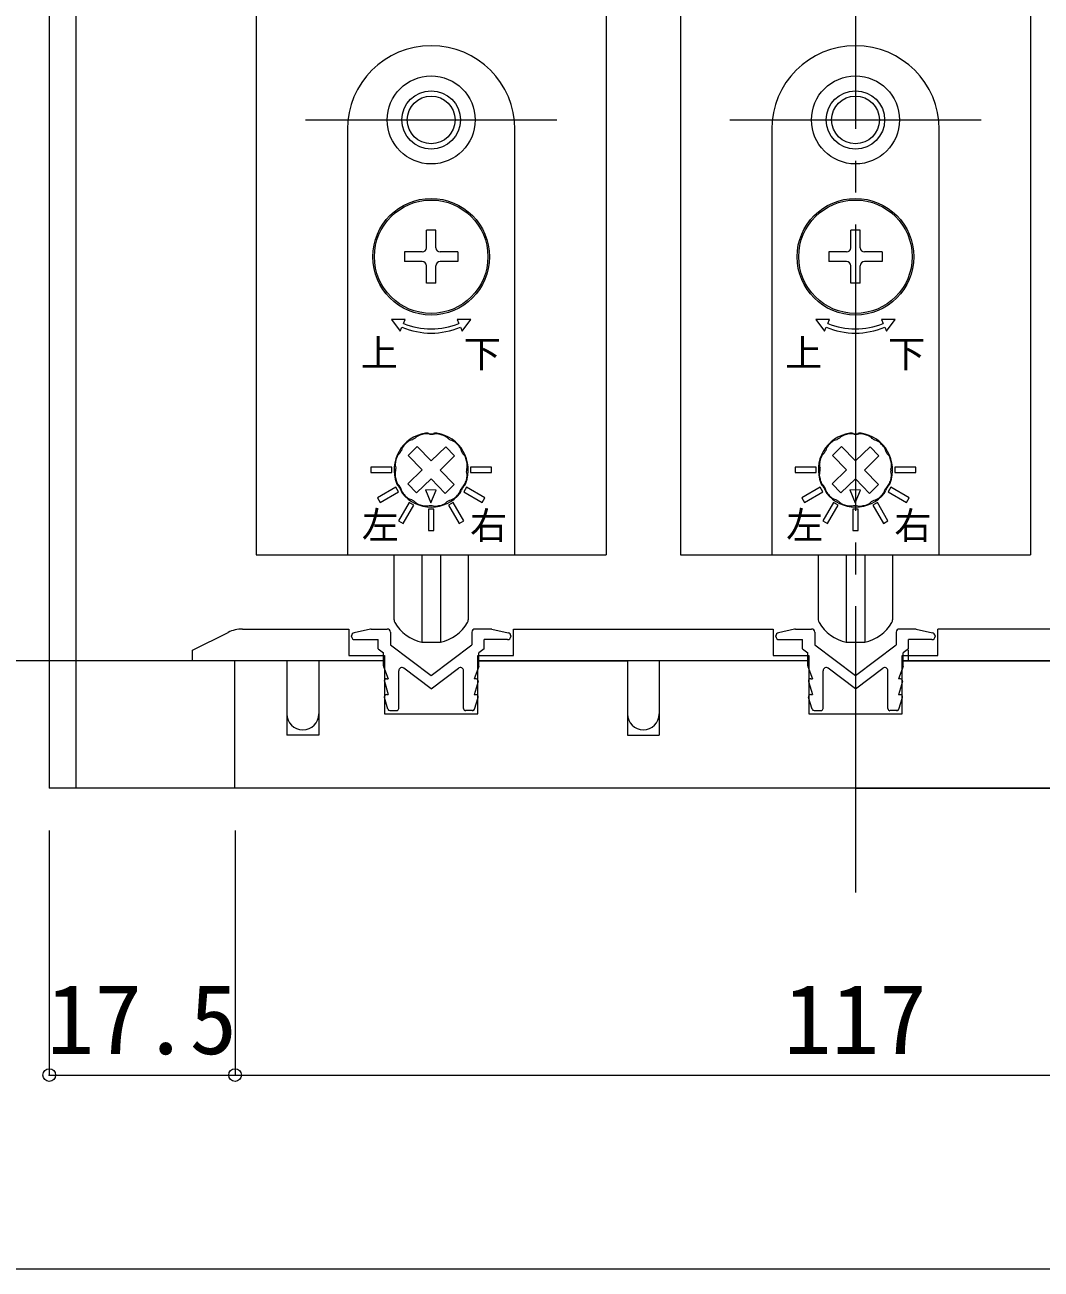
# Model space of a CAD drawing. Units: millimetres on the paper, enlarged 10 times, with parts at other scales. Extents: x -2000 to 2000, y -1385 to 1385.
# Drawn here: x -1069.7 to -750.3, y -67.5 to 323.6 of the extents above; entities that cross this region are included whole.
import ezdxf
from ezdxf.enums import TextEntityAlignment as Align

# ---------------------------------------------------------------- set-up
doc = ezdxf.new("R2010")
doc.units = ezdxf.units.MM
doc.header["$LTSCALE"] = 10
doc.header["$PDMODE"] = 32
doc.header["$PDSIZE"] = 4
doc.linetypes.add('CHAIN2', pattern=[12, 9, -1, 1, -1])
doc.linetypes.add('USER1', pattern=[19.05, 12.7, -6.35])
for name, color, linetype, lineweight in [('1-0_H-SYM', 7, 'Continuous', 20), ('1-1_0', 7, 'Continuous', 20), ('2-0_18', 7, 'Continuous', 18)]:
    doc.layers.add(name, color=color, linetype=linetype, lineweight=lineweight)
doc.styles.add('ＭＳ ゴシック', font='')
doc.styles.get('ＭＳ ゴシック').set_extended_font_data('MS Gothic')

msp = doc.modelspace()

# ---------------------------------------------------------------- linework, layer by layer
at = {"layer": '1-0_H-SYM'}
msp.add_line((380, -67.5), (-1950, -67.5), dxfattribs=at)
at = {"layer": '1-1_0'}
msp.add_lwpolyline([(380, -67.5), (-1950, -67.5), (-1950, 1335)], dxfattribs=at)
at = {"layer": '2-0_18', "color": 4, "linetype": 'CHAIN2', "lineweight": 9}
msp.add_line((-808.67, 1100.84), (-808.67, 50.35), dxfattribs=at)
at = {"layer": '2-0_18', "lineweight": 20}
for p, q in [((-1062, 575.35), (-1062, 83.68)), ((-1053.67, 575.35), (-1053.67, 83.68)), ((-997, 575.35), (-997, 157.02)), ((-887, 575.35), (-887, 157.02)), ((-863.67, 575.35), (-863.67, 157.02)), ((-753.67, 575.35), (-753.67, 157.02)), ((-997, 157.02), (-887, 157.02)), ((-863.67, 157.02), (-753.67, 157.02)), ((-1001.31, 133.68), (-967.83, 133.68)), ((-961.11, 133.66), (-966.22, 132.53)), ((-960.89, 133.68), (-955.78, 133.68)), ((-923.11, 133.68), (-928.22, 133.68)), ((-922.89, 133.66), (-917.78, 132.53)), ((-916.16, 133.68), (-842.56, 133.68)), ((-827.78, 133.66), (-832.88, 132.53)), ((-827.56, 133.68), (-822.45, 133.68)), ((-789.78, 133.68), (-794.89, 133.68)), ((-789.56, 133.66), (-784.45, 132.53)), ((-782.83, 125.35), (-782.83, 133.68)), ((-701.17, 133.68), (-782.83, 133.68)), ((-967, 131.35), (-967, 131.55)), ((-966, 130.35), (-962.56, 130.35)), ((-962.56, 130.35), (-958.67, 130.35)), ((-954.78, 132.68), (-954.78, 128.68)), ((-929.22, 132.68), (-929.22, 128.68)), ((-921.45, 130.35), (-925.33, 130.35)), ((-925.33, 127.43), (-925.33, 130.35)), ((-918, 130.35), (-921.45, 130.35)), ((-917, 131.55), (-917, 131.35)), ((-833.67, 131.35), (-833.67, 131.55)), ((-832.67, 130.35), (-829.22, 130.35)), ((-829.22, 130.35), (-825.33, 130.35)), ((-821.45, 132.68), (-821.45, 128.68)), ((-795.89, 132.68), (-795.89, 128.68)), ((-788.11, 130.35), (-792, 130.35)), ((-792, 127.43), (-792, 130.35)), ((-784.67, 130.35), (-788.11, 130.35)), ((-783.67, 131.55), (-783.67, 131.35)), ((-958.67, 127.43), (-957, 126.18)), ((-957, 122.14), (-957, 126.18)), ((-954.78, 128.68), (-942, 119.1)), ((-942, 119.1), (-929.22, 128.68)), ((-925.33, 127.43), (-927, 126.18)), ((-927, 122.14), (-927, 126.18)), ((-825.33, 127.43), (-823.67, 126.18)), ((-823.67, 122.14), (-823.67, 126.18)), ((-821.45, 128.68), (-808.67, 119.1)), ((-808.67, 119.1), (-795.89, 128.68)), ((-793.96, 125.35), (-782.83, 125.35)), ((-792, 127.43), (-793.67, 126.18)), ((-793.67, 122.14), (-793.67, 126.18)), ((-792, 123.68), (-792, 127.02)), ((-957, 123.68), (-1062, 123.68)), ((-1003.67, 123.68), (-1017, 123.68)), ((-987.33, 123.68), (-1003.67, 123.68)), ((-1003.67, 83.68), (-1003.67, 123.68)), ((-987.33, 123.68), (-987.33, 100.35)), ((-956.67, 123.68), (-977.33, 123.68)), ((-956.96, 121.91), (-955.51, 118.05)), ((-942, 114.93), (-950.57, 121.36)), ((-942, 114.93), (-933.43, 121.36)), ((-927.04, 121.91), (-928.5, 118.02)), ((-927.33, 123.68), (-880.33, 123.68)), ((-875.33, 123.68), (-927.33, 123.68)), ((-823.67, 123.68), (-927, 123.68)), ((-870.33, 123.68), (-870.33, 100.35)), ((-854, 123.68), (-870.33, 123.68)), ((-823.33, 123.68), (-844, 123.68)), ((-823.63, 121.91), (-822.18, 118.05)), ((-808.67, 114.93), (-817.23, 121.36)), ((-808.67, 114.93), (-800.1, 121.36)), ((-793.71, 121.91), (-795.17, 118.02)), ((-794, 123.68), (-747, 123.68)), ((-742, 123.68), (-794, 123.68)), ((-690.33, 123.68), (-794, 123.68)), ((-956.07, 118.05), (-955.51, 118.05)), ((-952.17, 108.72), (-952.17, 120.56)), ((-931.83, 108.68), (-931.83, 120.56)), ((-927.9, 118.02), (-928.5, 118.02)), ((-822.74, 118.05), (-822.18, 118.05)), ((-818.83, 108.72), (-818.83, 120.56)), ((-798.5, 108.68), (-798.5, 120.56)), ((-794.56, 118.02), (-795.17, 118.02)), ((-956.71, 117.19), (-955.47, 113.05)), ((-927.26, 117.16), (-928.5, 113.02)), ((-823.38, 117.19), (-822.13, 113.05)), ((-793.93, 117.16), (-795.17, 113.02)), ((-955.61, 108.53), (-956.71, 112.19)), ((-956.07, 113.05), (-955.47, 113.05)), ((-927.9, 113.02), (-928.5, 113.02)), ((-928.36, 108.49), (-927.26, 112.16)), ((-822.28, 108.53), (-823.38, 112.19)), ((-822.74, 113.05), (-822.13, 113.05)), ((-794.56, 113.02), (-795.17, 113.02)), ((-795.03, 108.49), (-793.93, 112.16)), ((-954.97, 108.05), (-952.83, 108.05)), ((-929, 108.02), (-931.17, 108.02)), ((-821.64, 108.05), (-819.5, 108.05)), ((-795.66, 108.02), (-797.83, 108.02)), ((-555.33, 83.68), (-1062, 83.68)), ((-808.67, 83.68), (-1003.67, 83.68)), ((-808.67, 83.68), (-613.67, 83.68))]:
    msp.add_line(p, q, dxfattribs=at)
at = {"layer": '2-0_18', "color": 2, "linetype": 'USER1'}
for p, q in [((-981.5, 293.68), (-902.5, 293.68)), ((-848.17, 293.68), (-769.17, 293.68))]:
    msp.add_line(p, q, dxfattribs=at)
at = {"layer": '2-0_18'}
for p, q in [((-968.33, 290.68), (-968.33, 157.02)), ((-915.67, 157.02), (-915.67, 290.68)), ((-835, 290.68), (-835, 157.02)), ((-782.33, 157.02), (-782.33, 290.68)), ((-940.5, 259.02), (-943.5, 259.02)), ((-943.5, 253.52), (-943.5, 259.02)), ((-940.5, 253.52), (-940.5, 259.02)), ((-807.17, 259.02), (-810.17, 259.02)), ((-810.17, 253.52), (-810.17, 259.02)), ((-807.17, 253.52), (-807.17, 259.02)), ((-933.67, 252.18), (-939.17, 252.18)), ((-933.67, 252.18), (-933.67, 249.18)), ((-800.33, 252.18), (-805.83, 252.18)), ((-800.33, 252.18), (-800.33, 249.18)), ((-944.83, 249.18), (-950.33, 249.18)), ((-943.5, 242.35), (-943.5, 247.85)), ((-940.5, 242.35), (-940.5, 247.85)), ((-933.67, 249.18), (-939.17, 249.18)), ((-811.5, 249.18), (-817, 249.18)), ((-810.17, 242.35), (-810.17, 247.85)), ((-807.17, 242.35), (-807.17, 247.85)), ((-800.33, 249.18), (-805.83, 249.18)), ((-940.5, 242.35), (-943.5, 242.35)), ((-807.17, 242.35), (-810.17, 242.35)), ((-944.83, 183.72), (-949.25, 188.25)), ((-941.97, 186.51), (-937.43, 190.94)), ((-811.5, 183.72), (-815.92, 188.25)), ((-808.63, 186.51), (-804.1, 190.94)), ((-949.36, 179.3), (-944.83, 183.72)), ((-946.57, 176.43), (-942.04, 180.86)), ((-937.61, 176.32), (-942.04, 180.86)), ((-816.03, 179.3), (-811.5, 183.72)), ((-813.24, 176.43), (-808.7, 180.86)), ((-804.28, 176.32), (-808.7, 180.86)), ((-946.57, 176.43), (-949.36, 179.3)), ((-934.75, 179.12), (-937.61, 176.32)), ((-813.24, 176.43), (-816.03, 179.3)), ((-801.42, 179.12), (-804.28, 176.32)), ((-968.33, 157.02), (-915.67, 157.02)), ((-953.67, 136.57), (-953.67, 157.02)), ((-944.92, 157.02), (-944.92, 129.51)), ((-939.08, 157.02), (-939.08, 129.51)), ((-930.33, 157.02), (-930.33, 136.57)), ((-835, 157.02), (-782.33, 157.02)), ((-820.33, 136.57), (-820.33, 157.02)), ((-811.58, 157.02), (-811.58, 129.51)), ((-805.75, 157.02), (-805.75, 129.51)), ((-797, 157.02), (-797, 136.57)), ((-944.92, 129.51), (-939.08, 129.51)), ((-811.58, 129.51), (-805.75, 129.51))]:
    msp.add_line(p, q, dxfattribs=at)
at = {"layer": '2-0_18', "color": 4, "lineweight": 9}
for p, q in [((-1062, 123.68), (-1389.94, 123.68)), ((-1062, 70.35), (-1062, -6.53)), ((-1003.63, 70.35), (-1003.63, -6.53)), ((-1003.63, 70.35), (-1003.63, -6.53)), ((-1062, -6.53), (-1003.63, -6.53)), ((-1003.63, -6.53), (-613.7, -6.53))]:
    msp.add_line(p, q, dxfattribs=at)
at = {"layer": '2-0_18'}
for points in [[(-944.83, 252.18), (-950.33, 252.18), (-950.33, 249.18)], [(-811.5, 252.18), (-817, 252.18), (-817, 249.18)], [(-950.68, 229.74), (-950.17, 230.98), (-954.49, 230.98), (-951.7, 227.28), (-951.19, 228.51)], [(-932.82, 228.51), (-932.31, 227.28), (-929.51, 230.98), (-933.84, 230.98), (-933.33, 229.74)], [(-817.34, 229.74), (-816.83, 230.98), (-821.16, 230.98), (-818.36, 227.28), (-817.85, 228.51)], [(-799.48, 228.51), (-798.97, 227.28), (-796.18, 230.98), (-800.5, 230.98), (-799.99, 229.74)], [(-941.97, 186.51), (-946.39, 191.05), (-949.25, 188.25)], [(-934.75, 179.12), (-939.17, 183.65), (-934.64, 188.07), (-937.43, 190.94)], [(-808.63, 186.51), (-813.06, 191.05), (-815.92, 188.25)], [(-801.42, 179.12), (-805.84, 183.65), (-801.31, 188.07), (-804.1, 190.94)]]:
    msp.add_lwpolyline(points, dxfattribs=at)
for points in [[(-961, 182.85), (-954.33, 182.85), (-954.33, 184.52), (-961, 184.52)], [(-923, 184.52), (-929.67, 184.52), (-929.67, 182.85), (-923, 182.85)], [(-827.67, 182.85), (-821, 182.85), (-821, 184.52), (-827.67, 184.52)], [(-789.67, 184.52), (-796.33, 184.52), (-796.33, 182.85), (-789.67, 182.85)], [(-958.04, 173.46), (-952.27, 176.8), (-953.1, 178.24), (-958.87, 174.91)], [(-942.13, 173.35), (-940.41, 177.33), (-943.75, 177.37)], [(-925.13, 174.91), (-930.9, 178.24), (-931.74, 176.8), (-925.96, 173.46)], [(-824.71, 173.46), (-818.93, 176.8), (-819.77, 178.24), (-825.54, 174.91)], [(-808.79, 173.35), (-807.08, 177.33), (-810.41, 177.37)], [(-791.8, 174.91), (-797.57, 178.24), (-798.4, 176.8), (-792.63, 173.46)], [(-950.78, 166.81), (-947.45, 172.59), (-948.89, 173.42), (-952.22, 167.65)], [(-931.78, 167.65), (-935.11, 173.42), (-936.56, 172.59), (-933.22, 166.81)], [(-817.45, 166.81), (-814.11, 172.59), (-815.56, 173.42), (-818.89, 167.65)], [(-798.45, 167.65), (-801.78, 173.42), (-803.22, 172.59), (-799.89, 166.81)], [(-941.17, 171.35), (-942.83, 171.35), (-942.83, 164.68), (-941.17, 164.68)], [(-807.83, 171.35), (-809.5, 171.35), (-809.5, 164.68), (-807.83, 164.68)]]:
    msp.add_lwpolyline(points, close=True, dxfattribs=at)
at = {"layer": '2-0_18', "lineweight": 20}
for points in [[(-967.83, 133.68), (-967.83, 125.35), (-956.67, 125.35), (-956.67, 107.02), (-927.33, 107.02), (-927.33, 125.35)], [(-927.3, 125.35), (-916.16, 125.35), (-916.16, 133.68)], [(-867.97, 133.68), (-834.5, 133.68), (-834.5, 125.35), (-823.33, 125.35), (-823.33, 107.02), (-794, 107.02), (-794, 125.35)], [(-1017, 123.68), (-1017, 127.02), (-1005.78, 132.63)], [(-958.67, 127.43), (-958.67, 129.11), (-958.67, 130.35)], [(-825.33, 127.43), (-825.33, 129.11), (-825.33, 130.35)], [(-977.33, 123.68), (-977.33, 100.35), (-987.33, 100.35)], [(-925.33, 123.68), (-912, 123.68), (-895.67, 123.68)], [(-880.33, 123.68), (-880.33, 100.35), (-870.33, 100.35)], [(-792, 123.68), (-778.67, 123.68), (-762.33, 123.68)]]:
    msp.add_lwpolyline(points, dxfattribs=at)
at = {"layer": '2-0_18'}
for centre, radius in [((-942, 293.68), 13.83), ((-808.67, 293.68), 13.83), ((-942, 293.68), 9.17), ((-942, 293.68), 7.5), ((-808.67, 293.68), 9.17), ((-808.67, 293.68), 7.5), ((-942, 250.68), 18.33), ((-942, 250.68), 17.83), ((-808.67, 250.68), 18.33), ((-808.67, 250.68), 17.83)]:
    msp.add_circle(centre, radius, dxfattribs=at)
for centre, radius, start, end in [((-942, 290.68), 26.33, 0, 180), ((-808.67, 290.68), 26.33, 0, 180), ((-944.83, 253.52), 1.33, 270, 360), ((-939.17, 253.52), 1.33, 180, 270), ((-811.5, 253.52), 1.33, 270, 360), ((-805.83, 253.52), 1.33, 180, 270), ((-944.83, 247.85), 1.33, 360, 90), ((-939.17, 247.85), 1.33, 90, 180), ((-811.5, 247.85), 1.33, 360, 90), ((-805.83, 247.85), 1.33, 90, 180), ((-942, 250.68), 24, 247.5, 292.5), ((-942, 250.68), 22.67, 247.5, 292.5), ((-808.67, 250.68), 24, 247.5, 292.5), ((-808.67, 250.68), 22.67, 247.5, 292.5), ((-942, 183.68), 11.67, 98.903, 201.097), ((-942, 183.68), 11.5, 130.4243, 138.1743), ((-947.3, 189.9), 3.33, 99.8787, 130.4243), ((-942, 183.68), 11.17, 116.9003, 121.6983), ((-944.55, 191.44), 3.33, 108.1743, 138.72), ((-942, 183.68), 11.5, 100.4243, 108.1743), ((-943.48, 191.72), 3.33, 69.8787, 100.4243), ((-943.45, 192.91), 2.33, 72.6114, 98.903), ((-942, 197.52), 2.5, 252.6114, 287.3886), ((-942, 183.68), 11.17, 86.9003, 91.6983), ((-940.33, 191.68), 3.33, 78.1743, 108.72), ((-940.56, 192.91), 2.33, 81.097, 107.3886), ((-942, 183.68), 11.67, 338.903, 81.097), ((-942, 183.68), 11.5, 70.4243, 78.1743), ((-939.26, 191.38), 3.33, 39.8787, 70.4243), ((-942, 183.68), 11.17, 56.9003, 61.6983), ((-936.56, 189.77), 3.33, 48.1743, 78.72), ((-942, 183.68), 11.5, 40.4243, 48.1743), ((-808.67, 183.68), 11.67, 98.903, 201.097), ((-808.67, 183.68), 11.5, 130.4243, 138.1743), ((-813.96, 189.9), 3.33, 99.8787, 130.4243), ((-808.67, 183.68), 11.17, 116.9003, 121.6983), ((-811.22, 191.44), 3.33, 108.1743, 138.72), ((-808.67, 183.68), 11.5, 100.4243, 108.1743), ((-810.15, 191.72), 3.33, 69.8787, 100.4243), ((-810.11, 192.91), 2.33, 72.6114, 98.903), ((-808.67, 197.52), 2.5, 252.6114, 287.3886), ((-808.67, 183.68), 11.17, 86.9003, 91.6983), ((-806.99, 191.68), 3.33, 78.1743, 108.72), ((-807.22, 192.91), 2.33, 81.097, 107.3886), ((-808.67, 183.68), 11.67, 338.903, 81.097), ((-808.67, 183.68), 11.5, 70.4243, 78.1743), ((-805.93, 191.38), 3.33, 39.8787, 70.4243), ((-808.67, 183.68), 11.17, 56.9003, 61.6983), ((-803.22, 189.77), 3.33, 48.1743, 78.72), ((-808.67, 183.68), 11.5, 40.4243, 48.1743), ((-949.7, 186.42), 3.33, 129.8787, 160.4243), ((-942, 183.68), 11.17, 146.9003, 151.6983), ((-948.09, 189.13), 3.33, 138.1743, 168.72), ((-935.78, 188.98), 3.33, 9.8787, 40.4243), ((-942, 183.68), 11.17, 26.9003, 31.6983), ((-934.24, 186.23), 3.33, 18.1743, 48.72), ((-816.36, 186.42), 3.33, 129.8787, 160.4243), ((-808.67, 183.68), 11.17, 146.9003, 151.6983), ((-814.75, 189.13), 3.33, 138.1743, 168.72), ((-802.45, 188.98), 3.33, 9.8787, 40.4243), ((-808.67, 183.68), 11.17, 26.9003, 31.6983), ((-800.91, 186.23), 3.33, 18.1743, 48.72), ((-949.99, 185.36), 3.33, 168.1743, 198.72), ((-942, 183.68), 11.5, 160.4243, 168.1743), ((-942, 183.68), 11.17, 176.9003, 181.6983), ((-942, 183.68), 11.5, 10.4243, 18.1743), ((-942, 183.68), 11.17, 356.9003, 1.6983), ((-933.97, 185.16), 3.33, 339.8787, 10.4243), ((-816.66, 185.36), 3.33, 168.1743, 198.72), ((-808.67, 183.68), 11.5, 160.4243, 168.1743), ((-808.67, 183.68), 11.17, 176.9003, 181.6983), ((-808.67, 183.68), 11.5, 10.4243, 18.1743), ((-808.67, 183.68), 11.17, 356.9003, 1.6983), ((-800.64, 185.16), 3.33, 339.8787, 10.4243), ((-950.03, 182.21), 3.33, 159.8787, 190.4243), ((-942, 183.68), 11.5, 190.4243, 198.1743), ((-949.76, 181.14), 3.33, 198.1743, 228.72), ((-942, 183.68), 11.5, 340.4243, 348.1743), ((-934.01, 182.01), 3.33, 348.1743, 18.72), ((-816.7, 182.21), 3.33, 159.8787, 190.4243), ((-808.67, 183.68), 11.5, 190.4243, 198.1743), ((-816.43, 181.14), 3.33, 198.1743, 228.72), ((-808.67, 183.68), 11.5, 340.4243, 348.1743), ((-800.67, 182.01), 3.33, 348.1743, 18.72), ((-950.71, 180.33), 2.33, 201.097, 227.3886), ((-953.98, 176.77), 2.5, 12.6114, 47.3886), ((-942, 183.68), 11.17, 206.9003, 211.6983), ((-949.26, 177.82), 2.33, 192.6114, 218.903), ((-948.22, 178.39), 3.33, 189.8787, 220.4243), ((-942, 183.68), 11.67, 218.903, 321.097), ((-942, 183.68), 11.5, 220.4243, 228.1743), ((-942, 183.68), 11.5, 310.4243, 318.1743), ((-935.92, 178.24), 3.33, 318.1743, 348.72), ((-934.74, 177.82), 2.33, 321.097, 347.3886), ((-942, 183.68), 11.17, 326.9003, 331.6983), ((-930.02, 176.77), 2.5, 132.6114, 167.3886), ((-934.31, 180.95), 3.33, 309.8787, 340.4243), ((-933.29, 180.33), 2.33, 312.6114, 338.903), ((-817.38, 180.33), 2.33, 201.097, 227.3886), ((-820.65, 176.77), 2.5, 12.6114, 47.3886), ((-808.67, 183.68), 11.17, 206.9003, 211.6983), ((-815.93, 177.82), 2.33, 192.6114, 218.903), ((-814.88, 178.39), 3.33, 189.8787, 220.4243), ((-808.67, 183.68), 11.67, 218.903, 321.097), ((-808.67, 183.68), 11.5, 220.4243, 228.1743), ((-808.67, 183.68), 11.5, 310.4243, 318.1743), ((-802.58, 178.24), 3.33, 318.1743, 348.72), ((-801.4, 177.82), 2.33, 321.097, 347.3886), ((-808.67, 183.68), 11.17, 326.9003, 331.6983), ((-796.69, 176.77), 2.5, 132.6114, 167.3886), ((-800.97, 180.95), 3.33, 309.8787, 340.4243), ((-799.96, 180.33), 2.33, 312.6114, 338.903), ((-947.45, 177.6), 3.33, 228.1743, 258.72), ((-942, 183.68), 11.17, 236.9003, 241.6983), ((-944.74, 175.99), 3.33, 219.8787, 250.4243), ((-942, 183.68), 11.5, 250.4243, 258.1743), ((-943.67, 175.69), 3.33, 258.1743, 288.72), ((-942, 183.68), 11.17, 266.9003, 271.6983), ((-940.52, 175.65), 3.33, 249.8787, 280.4243), ((-942, 183.68), 11.5, 280.4243, 288.1743), ((-939.45, 175.93), 3.33, 288.1743, 318.72), ((-942, 183.68), 11.17, 296.9003, 301.6983), ((-936.71, 177.47), 3.33, 279.8787, 310.4243), ((-814.11, 177.6), 3.33, 228.1743, 258.72), ((-808.67, 183.68), 11.17, 236.9003, 241.6983), ((-811.4, 175.99), 3.33, 219.8787, 250.4243), ((-808.67, 183.68), 11.5, 250.4243, 258.1743), ((-810.34, 175.69), 3.33, 258.1743, 288.72), ((-808.67, 183.68), 11.17, 266.9003, 271.6983), ((-807.19, 175.65), 3.33, 249.8787, 280.4243), ((-808.67, 183.68), 11.5, 280.4243, 288.1743), ((-806.12, 175.93), 3.33, 288.1743, 318.72), ((-808.67, 183.68), 11.17, 296.9003, 301.6983), ((-803.37, 177.47), 3.33, 279.8787, 310.4243), ((-952, 136.57), 1.67, 180, 210.5607), ((-941.96, 142.51), 13.33, 210.5607, 257.1614), ((-942.05, 142.51), 13.33, 282.8386, 329.4393), ((-932, 136.57), 1.67, 329.4393, 360), ((-818.67, 136.57), 1.67, 180, 210.5607), ((-808.62, 142.51), 13.33, 210.5607, 257.1614), ((-808.71, 142.51), 13.33, 282.8386, 329.4393), ((-798.67, 136.57), 1.67, 329.4393, 360)]:
    msp.add_arc(centre, radius, start, end, dxfattribs=at)
at = {"layer": '2-0_18', "lineweight": 20}
for centre, radius, start, end in [((-1001.31, 123.68), 10, 90, 116.565), ((-960.89, 132.68), 1, 90, 102.5288), ((-960.89, 132.68), 1, 90, 102.5288), ((-960.89, 132.68), 1, 90, 102.5288), ((-960.89, 132.68), 1, 90, 102.5288), ((-955.78, 132.68), 1, 0, 90), ((-928.22, 132.68), 1, 90, 180), ((-923.11, 132.68), 1, 77.4712, 90), ((-827.56, 132.68), 1, 90, 102.5288), ((-827.56, 132.68), 1, 90, 102.5288), ((-827.56, 132.68), 1, 90, 102.5288), ((-827.56, 132.68), 1, 90, 102.5288), ((-822.45, 132.68), 1, 0, 90), ((-794.89, 132.68), 1, 90, 180), ((-789.78, 132.68), 1, 77.4712, 90), ((-966, 131.55), 1, 102.5288, 180), ((-966, 131.35), 1, 180, 270), ((-918, 131.35), 1, 270, 0), ((-918, 131.55), 1, 0, 77.4712), ((-832.67, 131.55), 1, 102.5288, 180), ((-832.67, 131.35), 1, 180, 270), ((-784.67, 131.35), 1, 270, 0), ((-784.67, 131.55), 1, 0, 77.4712), ((-956.33, 122.14), 0.667, 180, 200.556), ((-956.33, 122.14), 0.667, 180, 200.556), ((-956.33, 122.14), 0.667, 180, 200.556), ((-956.33, 122.14), 0.667, 180, 200.556), ((-951.17, 120.56), 1, 53.1301, 180), ((-932.83, 120.56), 1, 0, 126.8699), ((-927.67, 122.14), 0.667, 339.4439, 0), ((-927.67, 122.14), 0.667, 339.4439, 0), ((-927.67, 122.14), 0.667, 339.4439, 0), ((-823, 122.14), 0.667, 180, 200.556), ((-823, 122.14), 0.667, 180, 200.556), ((-823, 122.14), 0.667, 180, 200.556), ((-823, 122.14), 0.667, 180, 200.556), ((-817.83, 120.56), 1, 53.1301, 180), ((-799.5, 120.56), 1, 0, 126.8699), ((-794.33, 122.14), 0.667, 339.4439, 0), ((-794.33, 122.14), 0.667, 339.4439, 0), ((-794.33, 122.14), 0.667, 339.4439, 0), ((-956.07, 117.38), 0.667, 90, 196.6992), ((-927.9, 117.35), 0.667, 343.3008, 90), ((-822.74, 117.38), 0.667, 90, 196.6992), ((-794.56, 117.35), 0.667, 343.3008, 90), ((-956.07, 112.38), 0.667, 90, 196.6992), ((-927.9, 112.35), 0.667, 343.3008, 90), ((-822.74, 112.38), 0.667, 90, 196.6992), ((-794.56, 112.35), 0.667, 343.3008, 90), ((-982.33, 107.02), 5, 180, 0), ((-954.97, 108.72), 0.667, 196.6992, 270), ((-952.83, 108.72), 0.667, 270, 0), ((-931.17, 108.68), 0.667, 180, 270), ((-929, 108.68), 0.667, 270, 343.3008), ((-875.33, 107.02), 5, 180, 0), ((-821.64, 108.72), 0.667, 196.6992, 270), ((-819.5, 108.72), 0.667, 270, 0), ((-797.83, 108.68), 0.667, 180, 270), ((-795.66, 108.68), 0.667, 270, 343.3008)]:
    msp.add_arc(centre, radius, start, end, dxfattribs=at)
at = {"layer": '2-0_18', "color": 4}
for p in [(-1062, -6.53), (-1003.63, -6.53)]:
    msp.add_point(p, dxfattribs=at)

# ---------------------------------------------------------------- texts
at = {"layer": '2-0_18', "style": 'ＭＳ ゴシック'}
for s, height, p in [('上', 8.55, (-964.08, 213.63)), ('下', 8.55, (-931.76, 213.37)), ('上', 8.55, (-830.74, 213.63)), ('下', 8.55, (-798.42, 213.37)), ('左', 8.55, (-963.77, 159.45)), ('右', 8.55, (-929.79, 159.36)), ('左', 8.55, (-830.43, 159.45)), ('右', 8.55, (-796.45, 159.36)), ('17.5', 21.99, (-1062.82, -6.53)), ('117', 21.99, (-831.17, -6.53))]:
    msp.add_text(s, height=height, dxfattribs=at).set_placement(p, align=Align.BOTTOM_LEFT)

doc.saveas('drawing.dxf')
